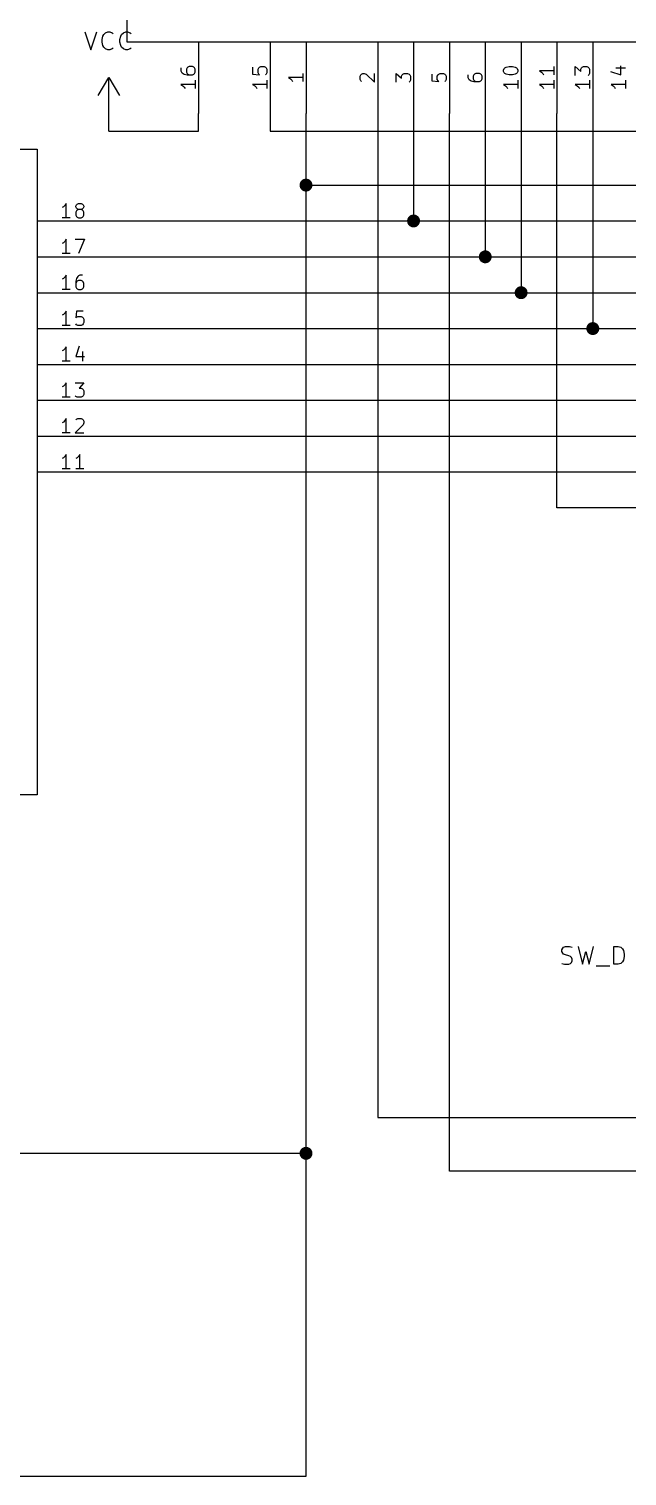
# Model space of a CAD drawing. Extents: x 0.4 to 16.1, y -11.3 to -0.4.
# Drawn here: x 6.227 to 7.896, y -7.05 to -3.014 of the extents above; entities that cross this region are included whole.
import ezdxf

# ---------------------------------------------------------------- set-up
doc = ezdxf.new("R2010")
doc.units = 0
doc.header["$MEASUREMENT"] = 0
for name, color, linetype in [('CYAN2', 4, 'CONTINUOUS'), ('GREEN3', 91, 'CONTINUOUS'), ('LYELLOW', 51, 'CONTINUOUS'), ('RED2', 1, 'CONTINUOUS'), ('RED3', 11, 'CONTINUOUS')]:
    doc.layers.add(name, color=color, linetype=linetype)

msp = doc.modelspace()

# ---------------------------------------------------------------- linework, layer by layer
at = {"layer": 'CYAN2', "linetype": 'CONTINUOUS'}
for p, q in [((6.3833, -3.0228), (6.4, -3.0728)), ((6.3833, -3.0228), (6.4, -3.0728)), ((6.4, -3.0728), (6.4167, -3.0228)), ((6.4, -3.0728), (6.4167, -3.0228)), ((6.4357, -3.0299), (6.4405, -3.0252)), ((6.4357, -3.0299), (6.4405, -3.0252)), ((6.4405, -3.0252), (6.4476, -3.0228)), ((6.4405, -3.0252), (6.4476, -3.0228)), ((6.4476, -3.0228), (6.4524, -3.0228)), ((6.4476, -3.0228), (6.4524, -3.0228)), ((6.4524, -3.0228), (6.4595, -3.0252)), ((6.4524, -3.0228), (6.4595, -3.0252)), ((6.4595, -3.0252), (6.4619, -3.0276)), ((6.4595, -3.0252), (6.4619, -3.0276)), ((6.4857, -3.0299), (6.4905, -3.0252)), ((6.4857, -3.0299), (6.4905, -3.0252)), ((6.4905, -3.0252), (6.4976, -3.0228)), ((6.4905, -3.0252), (6.4976, -3.0228)), ((6.4976, -3.0228), (6.5024, -3.0228)), ((6.4976, -3.0228), (6.5024, -3.0228)), ((6.5024, -3.0228), (6.5095, -3.0252)), ((6.5024, -3.0228), (6.5095, -3.0252)), ((6.5095, -3.0252), (6.5119, -3.0276)), ((6.5095, -3.0252), (6.5119, -3.0276)), ((6.431, -3.0442), (6.4333, -3.0347)), ((6.431, -3.0442), (6.4333, -3.0347)), ((6.431, -3.0514), (6.431, -3.0442)), ((6.431, -3.0514), (6.431, -3.0442)), ((6.4333, -3.0609), (6.431, -3.0514)), ((6.4333, -3.0609), (6.431, -3.0514)), ((6.4333, -3.0347), (6.4357, -3.0299)), ((6.4333, -3.0347), (6.4357, -3.0299)), ((6.4357, -3.0657), (6.4333, -3.0609)), ((6.4357, -3.0657), (6.4333, -3.0609)), ((6.4405, -3.0704), (6.4357, -3.0657)), ((6.4405, -3.0704), (6.4357, -3.0657)), ((6.481, -3.0442), (6.4833, -3.0347)), ((6.481, -3.0442), (6.4833, -3.0347)), ((6.481, -3.0514), (6.481, -3.0442)), ((6.481, -3.0514), (6.481, -3.0442)), ((6.4833, -3.0609), (6.481, -3.0514)), ((6.4833, -3.0609), (6.481, -3.0514)), ((6.4833, -3.0347), (6.4857, -3.0299)), ((6.4833, -3.0347), (6.4857, -3.0299)), ((6.4857, -3.0657), (6.4833, -3.0609)), ((6.4857, -3.0657), (6.4833, -3.0609)), ((6.4905, -3.0704), (6.4857, -3.0657)), ((6.4905, -3.0704), (6.4857, -3.0657)), ((6.4476, -3.0728), (6.4405, -3.0704)), ((6.4476, -3.0728), (6.4405, -3.0704)), ((6.4524, -3.0728), (6.4476, -3.0728)), ((6.4524, -3.0728), (6.4476, -3.0728)), ((6.4595, -3.0704), (6.4524, -3.0728)), ((6.4595, -3.0704), (6.4524, -3.0728)), ((6.4619, -3.068), (6.4595, -3.0704)), ((6.4619, -3.068), (6.4595, -3.0704)), ((6.4976, -3.0728), (6.4905, -3.0704)), ((6.4976, -3.0728), (6.4905, -3.0704)), ((6.5024, -3.0728), (6.4976, -3.0728)), ((6.5024, -3.0728), (6.4976, -3.0728)), ((6.5095, -3.0704), (6.5024, -3.0728)), ((6.5095, -3.0704), (6.5024, -3.0728)), ((6.5119, -3.068), (6.5095, -3.0704)), ((6.5119, -3.068), (6.5095, -3.0704)), ((7.7139, -5.5823), (7.7163, -5.5776)), ((7.7139, -5.5871), (7.7139, -5.5823)), ((7.7163, -5.5919), (7.7139, -5.5871)), ((7.7163, -5.5776), (7.7187, -5.5752)), ((7.7187, -5.5942), (7.7163, -5.5919)), ((7.7187, -5.5752), (7.7234, -5.5728)), ((7.7234, -5.5966), (7.7187, -5.5942)), ((7.7234, -5.5728), (7.7353, -5.5728)), ((7.7329, -5.599), (7.7234, -5.5966)), ((7.7377, -5.6014), (7.7329, -5.599)), ((7.7353, -5.5728), (7.7425, -5.5752)), ((7.7401, -5.6038), (7.7377, -5.6014)), ((7.7425, -5.6085), (7.7401, -5.6038)), ((7.7425, -5.6133), (7.7425, -5.6085)), ((7.7591, -5.5728), (7.771, -5.6228)), ((7.771, -5.6228), (7.7806, -5.5871)), ((7.7806, -5.5871), (7.7901, -5.6228)), ((7.7901, -5.6228), (7.802, -5.5728)), ((7.8591, -5.6228), (7.8591, -5.5728)), ((7.8591, -5.5728), (7.871, -5.5728)), ((7.871, -5.5728), (7.8782, -5.5752)), ((7.8782, -5.5752), (7.8829, -5.5799)), ((7.8829, -5.5799), (7.8853, -5.5847)), ((7.8853, -5.5847), (7.8877, -5.5942)), ((7.8877, -5.6014), (7.8853, -5.6109)), ((7.8877, -5.5942), (7.8877, -5.6014)), ((7.7139, -5.6204), (7.721, -5.6228)), ((7.721, -5.6228), (7.7329, -5.6228)), ((7.7329, -5.6228), (7.7377, -5.6204)), ((7.7377, -5.6204), (7.7401, -5.618)), ((7.7401, -5.618), (7.7425, -5.6133)), ((7.8091, -5.6276), (7.8472, -5.6276)), ((7.871, -5.6228), (7.8591, -5.6228)), ((7.8782, -5.6204), (7.871, -5.6228)), ((7.8829, -5.6157), (7.8782, -5.6204)), ((7.8853, -5.6109), (7.8829, -5.6157))]:
    msp.add_line(p, q, dxfattribs=at)
at = {"layer": 'GREEN3', "linetype": 'CONTINUOUS'}
for p, q in [((6.45, -3.3), (6.45, -3.25)), ((6.7, -3.3), (6.7, -3.25)), ((6.9, -3.25), (6.9, -3.3)), ((7, -3.45), (7, -3.25)), ((7.2, -3.25), (7.2, -6.05)), ((7.3, -3.25), (7.3, -3.55)), ((7.4, -6.2), (7.4, -3.25)), ((7.5, -3.25), (7.5, -3.65)), ((7.6, -3.25), (7.6, -3.75)), ((7.7, -4.35), (7.7, -3.25)), ((7.8, -3.25), (7.8, -3.85)), ((6.45, -3.3), (6.7, -3.3)), ((6.9, -3.3), (8.1, -3.3)), ((7, -6.15), (7, -3.45)), ((7, -3.45), (9.4, -3.45)), ((6.45, -3.55), (7.3, -3.55)), ((7.3, -3.55), (10.9, -3.55)), ((6.45, -3.65), (7.5, -3.65)), ((7.5, -3.65), (10.9, -3.65)), ((6.45, -3.75), (7.6, -3.75)), ((7.6, -3.75), (10.9, -3.75)), ((6.45, -3.85), (7.8, -3.85)), ((7.8, -3.85), (10.9, -3.85)), ((6.45, -3.95), (9.7, -3.95)), ((6.45, -4.05), (9.9, -4.05)), ((6.45, -4.15), (10, -4.15)), ((6.45, -4.25), (10.2, -4.25)), ((8.55, -4.35), (7.7, -4.35)), ((7.2, -6.05), (8.25, -6.05)), ((4.4, -6.15), (7, -6.15)), ((7, -7.05), (7, -6.15)), ((8.35, -6.2), (7.4, -6.2)), ((1.35, -7.05), (7, -7.05))]:
    msp.add_line(p, q, dxfattribs=at)
at = {"layer": 'GREEN3', "const_width": 0.018}
for points in [[(6.991, -3.45, 1), (7.009, -3.45, 1)], [(7.291, -3.55, 1), (7.309, -3.55, 1)], [(7.491, -3.65, 1), (7.509, -3.65, 1)], [(7.591, -3.75, 1), (7.609, -3.75, 1)], [(7.791, -3.85, 1), (7.809, -3.85, 1)], [(6.991, -6.15, 1), (7.009, -6.15, 1)]]:
    msp.add_lwpolyline(points, format="xyb", close=True, dxfattribs=at)
at = {"layer": 'LYELLOW', "linetype": 'CONTINUOUS'}
for p, q in [((6.5, -2.05), (6.5, -3.05)), ((6.5, -3.05), (8.3, -3.05)), ((5.25, -3.35), (6.25, -3.35)), ((6.25, -3.35), (6.25, -5.15)), ((6.25, -5.15), (5.25, -5.15))]:
    msp.add_line(p, q, dxfattribs=at)
at = {"layer": 'RED2', "linetype": 'CONTINUOUS'}
for p, q in [((6.5, -2.05), (6.5, -3.05)), ((6.5, -3.05), (8.3, -3.05)), ((6.7, -3.05), (6.7, -3.25)), ((6.7, -3.05), (6.7, -3.25)), ((6.9, -3.05), (6.9, -3.25)), ((6.9, -3.05), (6.9, -3.25)), ((7, -3.05), (7, -3.25)), ((7, -3.05), (7, -3.25)), ((7.2, -3.05), (7.2, -3.25)), ((7.2, -3.05), (7.2, -3.25)), ((7.3, -3.05), (7.3, -3.25)), ((7.3, -3.05), (7.3, -3.25)), ((7.4, -3.05), (7.4, -3.25)), ((7.4, -3.05), (7.4, -3.25)), ((7.5, -3.05), (7.5, -3.25)), ((7.5, -3.05), (7.5, -3.25)), ((7.6, -3.05), (7.6, -3.25)), ((7.6, -3.05), (7.6, -3.25)), ((7.7, -3.05), (7.7, -3.25)), ((7.7, -3.05), (7.7, -3.25)), ((7.8, -3.05), (7.8, -3.25)), ((7.8, -3.05), (7.8, -3.25)), ((6.42, -3.2), (6.45, -3.15)), ((6.45, -3.15), (6.48, -3.2)), ((6.45, -3.25), (6.45, -3.15)), ((5.25, -3.35), (6.25, -3.35)), ((6.25, -3.35), (6.25, -5.15)), ((6.25, -3.55), (6.45, -3.55)), ((6.25, -3.55), (6.45, -3.55)), ((6.25, -3.65), (6.45, -3.65)), ((6.25, -3.65), (6.45, -3.65)), ((6.25, -3.75), (6.45, -3.75)), ((6.25, -3.75), (6.45, -3.75)), ((6.25, -3.85), (6.45, -3.85)), ((6.25, -3.85), (6.45, -3.85)), ((6.25, -3.95), (6.45, -3.95)), ((6.25, -3.95), (6.45, -3.95)), ((6.25, -4.05), (6.45, -4.05)), ((6.25, -4.05), (6.45, -4.05)), ((6.25, -4.15), (6.45, -4.15)), ((6.25, -4.15), (6.45, -4.15)), ((6.25, -4.25), (6.45, -4.25)), ((6.25, -4.25), (6.45, -4.25)), ((6.25, -5.15), (5.25, -5.15))]:
    msp.add_line(p, q, dxfattribs=at)
at = {"layer": 'RED3', "linetype": 'CONTINUOUS'}
for p, q in [((6.6511, -3.1233), (6.6511, -3.1309)), ((6.6511, -3.1233), (6.6511, -3.1309)), ((6.6511, -3.1309), (6.653, -3.1348)), ((6.6511, -3.1309), (6.653, -3.1348)), ((6.653, -3.1348), (6.6549, -3.1367)), ((6.653, -3.1348), (6.6549, -3.1367)), ((6.6549, -3.1367), (6.6606, -3.1405)), ((6.6549, -3.1367), (6.6606, -3.1405)), ((6.6606, -3.1405), (6.6682, -3.1424)), ((6.6606, -3.1405), (6.6682, -3.1424)), ((6.6682, -3.1233), (6.6663, -3.1271)), ((6.6682, -3.1233), (6.6663, -3.1271)), ((6.6663, -3.1271), (6.6663, -3.1348)), ((6.6663, -3.1271), (6.6663, -3.1348)), ((6.6663, -3.1348), (6.6682, -3.1386)), ((6.6663, -3.1348), (6.6682, -3.1386)), ((6.6701, -3.1214), (6.6682, -3.1233)), ((6.6701, -3.1214), (6.6682, -3.1233)), ((6.6682, -3.1386), (6.6701, -3.1405)), ((6.6682, -3.1386), (6.6701, -3.1405)), ((6.6682, -3.1424), (6.6835, -3.1424)), ((6.6682, -3.1424), (6.6835, -3.1424)), ((6.674, -3.1195), (6.6701, -3.1214)), ((6.674, -3.1195), (6.6701, -3.1214)), ((6.6701, -3.1405), (6.674, -3.1424)), ((6.6701, -3.1405), (6.674, -3.1424)), ((6.6835, -3.1195), (6.674, -3.1195)), ((6.6835, -3.1195), (6.674, -3.1195)), ((6.6873, -3.1214), (6.6835, -3.1195)), ((6.6873, -3.1214), (6.6835, -3.1195)), ((6.6835, -3.1424), (6.6873, -3.1405)), ((6.6835, -3.1424), (6.6873, -3.1405)), ((6.6892, -3.1233), (6.6873, -3.1214)), ((6.6892, -3.1233), (6.6873, -3.1214)), ((6.6873, -3.1405), (6.6892, -3.1386)), ((6.6873, -3.1405), (6.6892, -3.1386)), ((6.6911, -3.1271), (6.6892, -3.1233)), ((6.6911, -3.1271), (6.6892, -3.1233)), ((6.6892, -3.1386), (6.6911, -3.1348)), ((6.6892, -3.1386), (6.6911, -3.1348)), ((6.6911, -3.1348), (6.6911, -3.1271)), ((6.6911, -3.1348), (6.6911, -3.1271)), ((6.8511, -3.1214), (6.8511, -3.1405)), ((6.8511, -3.1214), (6.8511, -3.1405)), ((6.8511, -3.1405), (6.8701, -3.1424)), ((6.8511, -3.1405), (6.8701, -3.1424)), ((6.8663, -3.1271), (6.8682, -3.1233)), ((6.8663, -3.1271), (6.8682, -3.1233)), ((6.8663, -3.1367), (6.8663, -3.1271)), ((6.8663, -3.1367), (6.8663, -3.1271)), ((6.8682, -3.1405), (6.8663, -3.1367)), ((6.8682, -3.1405), (6.8663, -3.1367)), ((6.8682, -3.1233), (6.8701, -3.1214)), ((6.8682, -3.1233), (6.8701, -3.1214)), ((6.8701, -3.1424), (6.8682, -3.1405)), ((6.8701, -3.1424), (6.8682, -3.1405)), ((6.8701, -3.1214), (6.874, -3.1195)), ((6.8701, -3.1214), (6.874, -3.1195)), ((6.874, -3.1195), (6.8835, -3.1195)), ((6.874, -3.1195), (6.8835, -3.1195)), ((6.8835, -3.1195), (6.8873, -3.1214)), ((6.8835, -3.1195), (6.8873, -3.1214)), ((6.8873, -3.1214), (6.8892, -3.1233)), ((6.8873, -3.1214), (6.8892, -3.1233)), ((6.8892, -3.1405), (6.8873, -3.1424)), ((6.8892, -3.1405), (6.8873, -3.1424)), ((6.8892, -3.1233), (6.8911, -3.1271)), ((6.8892, -3.1233), (6.8911, -3.1271)), ((6.8911, -3.1367), (6.8892, -3.1405)), ((6.8911, -3.1367), (6.8892, -3.1405)), ((6.8911, -3.1271), (6.8911, -3.1367)), ((6.8911, -3.1271), (6.8911, -3.1367)), ((6.9911, -3.1386), (6.9911, -3.1614)), ((6.9911, -3.1386), (6.9911, -3.1614)), ((7.1511, -3.1462), (7.153, -3.1424)), ((7.1511, -3.1462), (7.153, -3.1424)), ((7.1511, -3.1557), (7.1511, -3.1462)), ((7.1511, -3.1557), (7.1511, -3.1462)), ((7.153, -3.1424), (7.1549, -3.1405)), ((7.153, -3.1424), (7.1549, -3.1405)), ((7.1549, -3.1405), (7.1587, -3.1386)), ((7.1549, -3.1405), (7.1587, -3.1386)), ((7.1587, -3.1386), (7.1625, -3.1386)), ((7.1587, -3.1386), (7.1625, -3.1386)), ((7.1625, -3.1386), (7.1682, -3.1405)), ((7.1625, -3.1386), (7.1682, -3.1405)), ((7.1682, -3.1405), (7.1911, -3.1633)), ((7.1682, -3.1405), (7.1911, -3.1633)), ((7.1911, -3.1633), (7.1911, -3.1386)), ((7.1911, -3.1633), (7.1911, -3.1386)), ((7.2511, -3.1633), (7.2511, -3.1386)), ((7.2511, -3.1386), (7.2663, -3.1519)), ((7.2511, -3.1633), (7.2511, -3.1386)), ((7.2511, -3.1386), (7.2663, -3.1519)), ((7.2663, -3.1462), (7.2682, -3.1424)), ((7.2663, -3.1462), (7.2682, -3.1424)), ((7.2663, -3.1519), (7.2663, -3.1462)), ((7.2663, -3.1519), (7.2663, -3.1462)), ((7.2682, -3.1424), (7.2701, -3.1405)), ((7.2682, -3.1424), (7.2701, -3.1405)), ((7.2701, -3.1405), (7.274, -3.1386)), ((7.2701, -3.1405), (7.274, -3.1386)), ((7.274, -3.1386), (7.2835, -3.1386)), ((7.274, -3.1386), (7.2835, -3.1386)), ((7.2835, -3.1386), (7.2873, -3.1405)), ((7.2835, -3.1386), (7.2873, -3.1405)), ((7.2873, -3.1405), (7.2892, -3.1424)), ((7.2873, -3.1405), (7.2892, -3.1424)), ((7.2892, -3.1424), (7.2911, -3.1462)), ((7.2892, -3.1424), (7.2911, -3.1462)), ((7.2911, -3.1462), (7.2911, -3.1576)), ((7.2911, -3.1462), (7.2911, -3.1576)), ((7.3511, -3.1405), (7.3511, -3.1595)), ((7.3511, -3.1405), (7.3511, -3.1595)), ((7.3663, -3.1462), (7.3682, -3.1424)), ((7.3663, -3.1462), (7.3682, -3.1424)), ((7.3663, -3.1557), (7.3663, -3.1462)), ((7.3663, -3.1557), (7.3663, -3.1462)), ((7.3682, -3.1424), (7.3701, -3.1405)), ((7.3682, -3.1424), (7.3701, -3.1405)), ((7.3701, -3.1405), (7.374, -3.1386)), ((7.3701, -3.1405), (7.374, -3.1386)), ((7.374, -3.1386), (7.3835, -3.1386)), ((7.374, -3.1386), (7.3835, -3.1386)), ((7.3835, -3.1386), (7.3873, -3.1405)), ((7.3835, -3.1386), (7.3873, -3.1405)), ((7.3873, -3.1405), (7.3892, -3.1424)), ((7.3873, -3.1405), (7.3892, -3.1424)), ((7.3892, -3.1424), (7.3911, -3.1462)), ((7.3892, -3.1424), (7.3911, -3.1462)), ((7.3911, -3.1462), (7.3911, -3.1557)), ((7.3911, -3.1462), (7.3911, -3.1557)), ((7.4511, -3.1424), (7.4511, -3.15)), ((7.4511, -3.1424), (7.4511, -3.15)), ((7.4682, -3.1424), (7.4663, -3.1462)), ((7.4682, -3.1424), (7.4663, -3.1462)), ((7.4663, -3.1462), (7.4663, -3.1538)), ((7.4663, -3.1462), (7.4663, -3.1538)), ((7.4701, -3.1405), (7.4682, -3.1424)), ((7.4701, -3.1405), (7.4682, -3.1424)), ((7.474, -3.1386), (7.4701, -3.1405)), ((7.474, -3.1386), (7.4701, -3.1405)), ((7.4835, -3.1386), (7.474, -3.1386)), ((7.4835, -3.1386), (7.474, -3.1386)), ((7.4873, -3.1405), (7.4835, -3.1386)), ((7.4873, -3.1405), (7.4835, -3.1386)), ((7.4892, -3.1424), (7.4873, -3.1405)), ((7.4892, -3.1424), (7.4873, -3.1405)), ((7.4911, -3.1462), (7.4892, -3.1424)), ((7.4911, -3.1462), (7.4892, -3.1424)), ((7.4911, -3.1538), (7.4911, -3.1462)), ((7.4911, -3.1538), (7.4911, -3.1462)), ((7.5511, -3.129), (7.553, -3.1252)), ((7.5511, -3.129), (7.553, -3.1252)), ((7.5511, -3.1329), (7.5511, -3.129)), ((7.5511, -3.1329), (7.5511, -3.129)), ((7.553, -3.1367), (7.5511, -3.1329)), ((7.553, -3.1367), (7.5511, -3.1329)), ((7.553, -3.1252), (7.5549, -3.1233)), ((7.553, -3.1252), (7.5549, -3.1233)), ((7.5549, -3.1386), (7.553, -3.1367)), ((7.5549, -3.1386), (7.553, -3.1367)), ((7.5549, -3.1233), (7.5587, -3.1214)), ((7.5549, -3.1233), (7.5587, -3.1214)), ((7.5587, -3.1405), (7.5549, -3.1386)), ((7.5587, -3.1405), (7.5549, -3.1386)), ((7.5587, -3.1214), (7.5663, -3.1195)), ((7.5587, -3.1214), (7.5663, -3.1195)), ((7.5663, -3.1424), (7.5587, -3.1405)), ((7.5663, -3.1424), (7.5587, -3.1405)), ((7.5663, -3.1195), (7.5759, -3.1195)), ((7.5663, -3.1195), (7.5759, -3.1195)), ((7.5759, -3.1424), (7.5663, -3.1424)), ((7.5759, -3.1424), (7.5663, -3.1424)), ((7.5759, -3.1195), (7.5835, -3.1214)), ((7.5759, -3.1195), (7.5835, -3.1214)), ((7.5835, -3.1405), (7.5759, -3.1424)), ((7.5835, -3.1405), (7.5759, -3.1424)), ((7.5835, -3.1214), (7.5873, -3.1233)), ((7.5835, -3.1214), (7.5873, -3.1233)), ((7.5873, -3.1386), (7.5835, -3.1405)), ((7.5873, -3.1386), (7.5835, -3.1405)), ((7.5873, -3.1233), (7.5892, -3.1252)), ((7.5873, -3.1233), (7.5892, -3.1252)), ((7.5892, -3.1367), (7.5873, -3.1386)), ((7.5892, -3.1367), (7.5873, -3.1386)), ((7.5892, -3.1252), (7.5911, -3.129)), ((7.5892, -3.1252), (7.5911, -3.129)), ((7.5911, -3.1329), (7.5892, -3.1367)), ((7.5911, -3.1329), (7.5892, -3.1367)), ((7.5911, -3.129), (7.5911, -3.1329)), ((7.5911, -3.129), (7.5911, -3.1329)), ((7.6911, -3.1309), (7.6511, -3.1309)), ((7.6511, -3.1309), (7.6568, -3.1348)), ((7.6911, -3.1309), (7.6511, -3.1309)), ((7.6511, -3.1309), (7.6568, -3.1348)), ((7.6568, -3.1348), (7.6606, -3.1386)), ((7.6568, -3.1348), (7.6606, -3.1386)), ((7.6606, -3.1386), (7.6625, -3.1424)), ((7.6606, -3.1386), (7.6625, -3.1424)), ((7.6911, -3.1195), (7.6911, -3.1424)), ((7.6911, -3.1195), (7.6911, -3.1424)), ((7.7511, -3.1443), (7.7511, -3.1195)), ((7.7511, -3.1195), (7.7663, -3.1329)), ((7.7511, -3.1443), (7.7511, -3.1195)), ((7.7511, -3.1195), (7.7663, -3.1329)), ((7.7663, -3.1271), (7.7682, -3.1233)), ((7.7663, -3.1271), (7.7682, -3.1233)), ((7.7663, -3.1329), (7.7663, -3.1271)), ((7.7663, -3.1329), (7.7663, -3.1271)), ((7.7682, -3.1233), (7.7701, -3.1214)), ((7.7682, -3.1233), (7.7701, -3.1214)), ((7.7701, -3.1214), (7.774, -3.1195)), ((7.7701, -3.1214), (7.774, -3.1195)), ((7.774, -3.1195), (7.7835, -3.1195)), ((7.774, -3.1195), (7.7835, -3.1195)), ((7.7835, -3.1195), (7.7873, -3.1214)), ((7.7835, -3.1195), (7.7873, -3.1214)), ((7.7873, -3.1214), (7.7892, -3.1233)), ((7.7873, -3.1214), (7.7892, -3.1233)), ((7.7892, -3.1424), (7.7873, -3.1443)), ((7.7892, -3.1424), (7.7873, -3.1443)), ((7.7892, -3.1233), (7.7911, -3.1271)), ((7.7892, -3.1233), (7.7911, -3.1271)), ((7.7911, -3.1386), (7.7892, -3.1424)), ((7.7911, -3.1386), (7.7892, -3.1424)), ((7.7911, -3.1271), (7.7911, -3.1386)), ((7.7911, -3.1271), (7.7911, -3.1386)), ((7.8492, -3.1329), (7.8778, -3.1424)), ((7.8492, -3.1329), (7.8778, -3.1424)), ((7.8644, -3.1233), (7.8911, -3.1233)), ((7.8644, -3.1233), (7.8911, -3.1233)), ((7.8778, -3.1424), (7.8778, -3.1176)), ((7.8778, -3.1424), (7.8778, -3.1176)), ((6.6911, -3.169), (6.6511, -3.169)), ((6.6511, -3.169), (6.6568, -3.1729)), ((6.6911, -3.169), (6.6511, -3.169)), ((6.6511, -3.169), (6.6568, -3.1729)), ((6.6568, -3.1729), (6.6606, -3.1767)), ((6.6568, -3.1729), (6.6606, -3.1767)), ((6.6606, -3.1767), (6.6625, -3.1805)), ((6.6606, -3.1767), (6.6625, -3.1805)), ((6.6911, -3.1576), (6.6911, -3.1805)), ((6.6911, -3.1576), (6.6911, -3.1805)), ((6.8911, -3.169), (6.8511, -3.169)), ((6.8511, -3.169), (6.8568, -3.1729)), ((6.8911, -3.169), (6.8511, -3.169)), ((6.8511, -3.169), (6.8568, -3.1729)), ((6.8568, -3.1729), (6.8606, -3.1767)), ((6.8568, -3.1729), (6.8606, -3.1767)), ((6.8606, -3.1767), (6.8625, -3.1805)), ((6.8606, -3.1767), (6.8625, -3.1805)), ((6.8911, -3.1576), (6.8911, -3.1805)), ((6.8911, -3.1576), (6.8911, -3.1805)), ((6.9911, -3.15), (6.9511, -3.15)), ((6.9511, -3.15), (6.9568, -3.1538)), ((6.9911, -3.15), (6.9511, -3.15)), ((6.9511, -3.15), (6.9568, -3.1538)), ((6.9568, -3.1538), (6.9606, -3.1576)), ((6.9568, -3.1538), (6.9606, -3.1576)), ((6.9606, -3.1576), (6.9625, -3.1614)), ((6.9606, -3.1576), (6.9625, -3.1614)), ((7.153, -3.1595), (7.1511, -3.1557)), ((7.153, -3.1595), (7.1511, -3.1557)), ((7.1549, -3.1614), (7.153, -3.1595)), ((7.1549, -3.1614), (7.153, -3.1595)), ((7.2892, -3.1614), (7.2873, -3.1633)), ((7.2892, -3.1614), (7.2873, -3.1633)), ((7.2911, -3.1576), (7.2892, -3.1614)), ((7.2911, -3.1576), (7.2892, -3.1614)), ((7.3511, -3.1595), (7.3701, -3.1614)), ((7.3511, -3.1595), (7.3701, -3.1614)), ((7.3682, -3.1595), (7.3663, -3.1557)), ((7.3682, -3.1595), (7.3663, -3.1557)), ((7.3701, -3.1614), (7.3682, -3.1595)), ((7.3701, -3.1614), (7.3682, -3.1595)), ((7.3892, -3.1595), (7.3873, -3.1614)), ((7.3892, -3.1595), (7.3873, -3.1614)), ((7.3911, -3.1557), (7.3892, -3.1595)), ((7.3911, -3.1557), (7.3892, -3.1595)), ((7.4511, -3.15), (7.453, -3.1538)), ((7.4511, -3.15), (7.453, -3.1538)), ((7.453, -3.1538), (7.4549, -3.1557)), ((7.453, -3.1538), (7.4549, -3.1557)), ((7.4549, -3.1557), (7.4606, -3.1595)), ((7.4549, -3.1557), (7.4606, -3.1595)), ((7.4606, -3.1595), (7.4682, -3.1614)), ((7.4606, -3.1595), (7.4682, -3.1614)), ((7.4663, -3.1538), (7.4682, -3.1576)), ((7.4663, -3.1538), (7.4682, -3.1576)), ((7.4682, -3.1576), (7.4701, -3.1595)), ((7.4682, -3.1576), (7.4701, -3.1595)), ((7.4682, -3.1614), (7.4835, -3.1614)), ((7.4682, -3.1614), (7.4835, -3.1614)), ((7.4701, -3.1595), (7.474, -3.1614)), ((7.4701, -3.1595), (7.474, -3.1614)), ((7.4835, -3.1614), (7.4873, -3.1595)), ((7.4835, -3.1614), (7.4873, -3.1595)), ((7.4873, -3.1595), (7.4892, -3.1576)), ((7.4873, -3.1595), (7.4892, -3.1576)), ((7.4892, -3.1576), (7.4911, -3.1538)), ((7.4892, -3.1576), (7.4911, -3.1538)), ((7.5911, -3.169), (7.5511, -3.169)), ((7.5511, -3.169), (7.5568, -3.1729)), ((7.5911, -3.169), (7.5511, -3.169)), ((7.5511, -3.169), (7.5568, -3.1729)), ((7.5568, -3.1729), (7.5606, -3.1767)), ((7.5568, -3.1729), (7.5606, -3.1767)), ((7.5606, -3.1767), (7.5625, -3.1805)), ((7.5606, -3.1767), (7.5625, -3.1805)), ((7.5911, -3.1576), (7.5911, -3.1805)), ((7.5911, -3.1576), (7.5911, -3.1805)), ((7.6911, -3.169), (7.6511, -3.169)), ((7.6511, -3.169), (7.6568, -3.1729)), ((7.6911, -3.169), (7.6511, -3.169)), ((7.6511, -3.169), (7.6568, -3.1729)), ((7.6568, -3.1729), (7.6606, -3.1767)), ((7.6568, -3.1729), (7.6606, -3.1767)), ((7.6606, -3.1767), (7.6625, -3.1805)), ((7.6606, -3.1767), (7.6625, -3.1805)), ((7.6911, -3.1576), (7.6911, -3.1805)), ((7.6911, -3.1576), (7.6911, -3.1805)), ((7.7911, -3.169), (7.7511, -3.169)), ((7.7511, -3.169), (7.7568, -3.1729)), ((7.7911, -3.169), (7.7511, -3.169)), ((7.7511, -3.169), (7.7568, -3.1729)), ((7.7568, -3.1729), (7.7606, -3.1767)), ((7.7568, -3.1729), (7.7606, -3.1767)), ((7.7606, -3.1767), (7.7625, -3.1805)), ((7.7606, -3.1767), (7.7625, -3.1805)), ((7.7911, -3.1576), (7.7911, -3.1805)), ((7.7911, -3.1576), (7.7911, -3.1805)), ((7.8911, -3.169), (7.8511, -3.169)), ((7.8511, -3.169), (7.8568, -3.1729)), ((7.8911, -3.169), (7.8511, -3.169)), ((7.8511, -3.169), (7.8568, -3.1729)), ((7.8568, -3.1729), (7.8606, -3.1767)), ((7.8568, -3.1729), (7.8606, -3.1767)), ((7.8606, -3.1767), (7.8625, -3.1805)), ((7.8606, -3.1767), (7.8625, -3.1805)), ((7.8911, -3.1576), (7.8911, -3.1805)), ((7.8911, -3.1576), (7.8911, -3.1805)), ((6.3233, -3.5106), (6.3195, -3.5125)), ((6.3233, -3.5106), (6.3195, -3.5125)), ((6.3271, -3.5068), (6.3233, -3.5106)), ((6.3271, -3.5068), (6.3233, -3.5106)), ((6.331, -3.5011), (6.3271, -3.5068)), ((6.331, -3.5011), (6.3271, -3.5068)), ((6.331, -3.5411), (6.331, -3.5011)), ((6.331, -3.5411), (6.331, -3.5011)), ((6.3576, -3.5087), (6.3595, -3.5049)), ((6.3576, -3.5087), (6.3595, -3.5049)), ((6.3576, -3.5106), (6.3576, -3.5087)), ((6.3576, -3.5106), (6.3576, -3.5087)), ((6.3595, -3.5144), (6.3576, -3.5106)), ((6.3595, -3.5144), (6.3576, -3.5106)), ((6.3595, -3.5049), (6.3614, -3.503)), ((6.3595, -3.5049), (6.3614, -3.503)), ((6.3614, -3.503), (6.3652, -3.5011)), ((6.3614, -3.503), (6.3652, -3.5011)), ((6.3652, -3.5011), (6.3729, -3.5011)), ((6.3652, -3.5011), (6.3729, -3.5011)), ((6.3729, -3.5011), (6.3767, -3.503)), ((6.3729, -3.5011), (6.3767, -3.503)), ((6.3767, -3.503), (6.3786, -3.5049)), ((6.3767, -3.503), (6.3786, -3.5049)), ((6.3786, -3.5049), (6.3805, -3.5087)), ((6.3786, -3.5049), (6.3805, -3.5087)), ((6.3805, -3.5106), (6.3786, -3.5144)), ((6.3805, -3.5106), (6.3786, -3.5144)), ((6.3805, -3.5087), (6.3805, -3.5106)), ((6.3805, -3.5087), (6.3805, -3.5106)), ((6.3424, -3.5411), (6.3195, -3.5411)), ((6.3424, -3.5411), (6.3195, -3.5411)), ((6.3595, -3.5221), (6.3576, -3.5259)), ((6.3595, -3.5221), (6.3576, -3.5259)), ((6.3576, -3.5259), (6.3576, -3.5335)), ((6.3576, -3.5259), (6.3576, -3.5335)), ((6.3576, -3.5335), (6.3595, -3.5373)), ((6.3576, -3.5335), (6.3595, -3.5373)), ((6.3614, -3.5163), (6.3595, -3.5144)), ((6.3614, -3.5163), (6.3595, -3.5144)), ((6.3614, -3.5201), (6.3595, -3.5221)), ((6.3614, -3.5201), (6.3595, -3.5221)), ((6.3595, -3.5373), (6.3614, -3.5392)), ((6.3595, -3.5373), (6.3614, -3.5392)), ((6.3652, -3.5182), (6.3614, -3.5163)), ((6.3652, -3.5182), (6.3614, -3.5163)), ((6.3652, -3.5182), (6.3614, -3.5201)), ((6.3652, -3.5182), (6.3614, -3.5201)), ((6.3614, -3.5392), (6.3652, -3.5411)), ((6.3614, -3.5392), (6.3652, -3.5411)), ((6.3729, -3.5182), (6.3652, -3.5182)), ((6.3729, -3.5182), (6.3652, -3.5182)), ((6.3652, -3.5411), (6.3729, -3.5411)), ((6.3652, -3.5411), (6.3729, -3.5411)), ((6.3767, -3.5163), (6.3729, -3.5182)), ((6.3767, -3.5163), (6.3729, -3.5182)), ((6.3767, -3.5201), (6.3729, -3.5182)), ((6.3767, -3.5201), (6.3729, -3.5182)), ((6.3729, -3.5411), (6.3767, -3.5392)), ((6.3729, -3.5411), (6.3767, -3.5392)), ((6.3786, -3.5144), (6.3767, -3.5163)), ((6.3786, -3.5144), (6.3767, -3.5163)), ((6.3786, -3.5221), (6.3767, -3.5201)), ((6.3786, -3.5221), (6.3767, -3.5201)), ((6.3767, -3.5392), (6.3786, -3.5373)), ((6.3767, -3.5392), (6.3786, -3.5373)), ((6.3805, -3.5259), (6.3786, -3.5221)), ((6.3805, -3.5259), (6.3786, -3.5221)), ((6.3786, -3.5373), (6.3805, -3.5335)), ((6.3786, -3.5373), (6.3805, -3.5335)), ((6.3805, -3.5335), (6.3805, -3.5259)), ((6.3805, -3.5335), (6.3805, -3.5259)), ((6.3233, -3.6106), (6.3195, -3.6125)), ((6.3233, -3.6106), (6.3195, -3.6125)), ((6.3271, -3.6068), (6.3233, -3.6106)), ((6.3271, -3.6068), (6.3233, -3.6106)), ((6.331, -3.6011), (6.3271, -3.6068)), ((6.331, -3.6011), (6.3271, -3.6068)), ((6.331, -3.6411), (6.331, -3.6011)), ((6.331, -3.6411), (6.331, -3.6011)), ((6.3557, -3.6011), (6.3824, -3.6011)), ((6.3557, -3.6011), (6.3824, -3.6011)), ((6.3824, -3.6011), (6.3652, -3.6411)), ((6.3824, -3.6011), (6.3652, -3.6411)), ((6.3424, -3.6411), (6.3195, -3.6411)), ((6.3424, -3.6411), (6.3195, -3.6411)), ((6.3233, -3.7106), (6.3195, -3.7125)), ((6.3233, -3.7106), (6.3195, -3.7125)), ((6.3271, -3.7068), (6.3233, -3.7106)), ((6.3271, -3.7068), (6.3233, -3.7106)), ((6.331, -3.7011), (6.3271, -3.7068)), ((6.331, -3.7011), (6.3271, -3.7068)), ((6.331, -3.7411), (6.331, -3.7011)), ((6.331, -3.7411), (6.331, -3.7011)), ((6.3595, -3.7106), (6.3576, -3.7182)), ((6.3595, -3.7106), (6.3576, -3.7182)), ((6.3633, -3.7049), (6.3595, -3.7106)), ((6.3633, -3.7049), (6.3595, -3.7106)), ((6.3652, -3.703), (6.3633, -3.7049)), ((6.3652, -3.703), (6.3633, -3.7049)), ((6.369, -3.7011), (6.3652, -3.703)), ((6.369, -3.7011), (6.3652, -3.703)), ((6.3767, -3.7011), (6.369, -3.7011)), ((6.3767, -3.7011), (6.369, -3.7011)), ((6.3424, -3.7411), (6.3195, -3.7411)), ((6.3424, -3.7411), (6.3195, -3.7411)), ((6.3576, -3.7182), (6.3576, -3.7335)), ((6.3576, -3.7182), (6.3576, -3.7335)), ((6.3595, -3.7201), (6.3576, -3.724)), ((6.3595, -3.7201), (6.3576, -3.724)), ((6.3576, -3.7335), (6.3595, -3.7373)), ((6.3576, -3.7335), (6.3595, -3.7373)), ((6.3614, -3.7182), (6.3595, -3.7201)), ((6.3614, -3.7182), (6.3595, -3.7201)), ((6.3595, -3.7373), (6.3614, -3.7392)), ((6.3595, -3.7373), (6.3614, -3.7392)), ((6.3652, -3.7163), (6.3614, -3.7182)), ((6.3652, -3.7163), (6.3614, -3.7182)), ((6.3614, -3.7392), (6.3652, -3.7411)), ((6.3614, -3.7392), (6.3652, -3.7411)), ((6.3729, -3.7163), (6.3652, -3.7163)), ((6.3729, -3.7163), (6.3652, -3.7163)), ((6.3652, -3.7411), (6.3729, -3.7411)), ((6.3652, -3.7411), (6.3729, -3.7411)), ((6.3767, -3.7182), (6.3729, -3.7163)), ((6.3767, -3.7182), (6.3729, -3.7163)), ((6.3729, -3.7411), (6.3767, -3.7392)), ((6.3729, -3.7411), (6.3767, -3.7392)), ((6.3786, -3.7201), (6.3767, -3.7182)), ((6.3786, -3.7201), (6.3767, -3.7182)), ((6.3767, -3.7392), (6.3786, -3.7373)), ((6.3767, -3.7392), (6.3786, -3.7373)), ((6.3805, -3.724), (6.3786, -3.7201)), ((6.3805, -3.724), (6.3786, -3.7201)), ((6.3786, -3.7373), (6.3805, -3.7335)), ((6.3786, -3.7373), (6.3805, -3.7335)), ((6.3805, -3.7335), (6.3805, -3.724)), ((6.3805, -3.7335), (6.3805, -3.724)), ((6.3233, -3.8106), (6.3195, -3.8125)), ((6.3233, -3.8106), (6.3195, -3.8125)), ((6.3271, -3.8068), (6.3233, -3.8106)), ((6.3271, -3.8068), (6.3233, -3.8106)), ((6.331, -3.8011), (6.3271, -3.8068)), ((6.331, -3.8011), (6.3271, -3.8068)), ((6.331, -3.8411), (6.331, -3.8011)), ((6.331, -3.8411), (6.331, -3.8011)), ((6.3595, -3.8011), (6.3576, -3.8201)), ((6.3595, -3.8011), (6.3576, -3.8201)), ((6.3576, -3.8201), (6.3595, -3.8182)), ((6.3576, -3.8201), (6.3595, -3.8182)), ((6.3786, -3.8011), (6.3595, -3.8011)), ((6.3786, -3.8011), (6.3595, -3.8011)), ((6.3595, -3.8182), (6.3633, -3.8163)), ((6.3595, -3.8182), (6.3633, -3.8163)), ((6.3633, -3.8163), (6.3729, -3.8163)), ((6.3633, -3.8163), (6.3729, -3.8163)), ((6.3729, -3.8163), (6.3767, -3.8182)), ((6.3729, -3.8163), (6.3767, -3.8182)), ((6.3767, -3.8182), (6.3786, -3.8201)), ((6.3767, -3.8182), (6.3786, -3.8201)), ((6.3786, -3.8201), (6.3805, -3.824)), ((6.3786, -3.8201), (6.3805, -3.824)), ((6.3805, -3.8335), (6.3786, -3.8373)), ((6.3805, -3.8335), (6.3786, -3.8373)), ((6.3805, -3.824), (6.3805, -3.8335)), ((6.3805, -3.824), (6.3805, -3.8335)), ((6.3424, -3.8411), (6.3195, -3.8411)), ((6.3424, -3.8411), (6.3195, -3.8411)), ((6.3595, -3.8392), (6.3576, -3.8373)), ((6.3595, -3.8392), (6.3576, -3.8373)), ((6.3633, -3.8411), (6.3595, -3.8392)), ((6.3633, -3.8411), (6.3595, -3.8392)), ((6.3729, -3.8411), (6.3633, -3.8411)), ((6.3729, -3.8411), (6.3633, -3.8411)), ((6.3767, -3.8392), (6.3729, -3.8411)), ((6.3767, -3.8392), (6.3729, -3.8411)), ((6.3786, -3.8373), (6.3767, -3.8392)), ((6.3786, -3.8373), (6.3767, -3.8392)), ((6.3233, -3.9106), (6.3195, -3.9125)), ((6.3233, -3.9106), (6.3195, -3.9125)), ((6.3271, -3.9068), (6.3233, -3.9106)), ((6.3271, -3.9068), (6.3233, -3.9106)), ((6.331, -3.9011), (6.3271, -3.9068)), ((6.331, -3.9011), (6.3271, -3.9068)), ((6.331, -3.9411), (6.331, -3.9011)), ((6.331, -3.9411), (6.331, -3.9011)), ((6.3671, -3.8992), (6.3576, -3.9278)), ((6.3671, -3.8992), (6.3576, -3.9278)), ((6.3767, -3.9144), (6.3767, -3.9411)), ((6.3767, -3.9144), (6.3767, -3.9411)), ((6.3424, -3.9411), (6.3195, -3.9411)), ((6.3424, -3.9411), (6.3195, -3.9411)), ((6.3576, -3.9278), (6.3824, -3.9278)), ((6.3576, -3.9278), (6.3824, -3.9278)), ((6.3233, -4.0106), (6.3195, -4.0125)), ((6.3233, -4.0106), (6.3195, -4.0125)), ((6.3271, -4.0068), (6.3233, -4.0106)), ((6.3271, -4.0068), (6.3233, -4.0106)), ((6.331, -4.0011), (6.3271, -4.0068)), ((6.331, -4.0011), (6.3271, -4.0068)), ((6.331, -4.0411), (6.331, -4.0011)), ((6.331, -4.0411), (6.331, -4.0011)), ((6.3557, -4.0011), (6.3805, -4.0011)), ((6.3557, -4.0011), (6.3805, -4.0011)), ((6.3805, -4.0011), (6.3671, -4.0163)), ((6.3805, -4.0011), (6.3671, -4.0163)), ((6.3671, -4.0163), (6.3729, -4.0163)), ((6.3671, -4.0163), (6.3729, -4.0163)), ((6.3729, -4.0163), (6.3767, -4.0182)), ((6.3729, -4.0163), (6.3767, -4.0182)), ((6.3767, -4.0182), (6.3786, -4.0201)), ((6.3767, -4.0182), (6.3786, -4.0201)), ((6.3786, -4.0201), (6.3805, -4.024)), ((6.3786, -4.0201), (6.3805, -4.024)), ((6.3805, -4.0335), (6.3786, -4.0373)), ((6.3805, -4.0335), (6.3786, -4.0373)), ((6.3805, -4.024), (6.3805, -4.0335)), ((6.3805, -4.024), (6.3805, -4.0335)), ((6.3424, -4.0411), (6.3195, -4.0411)), ((6.3424, -4.0411), (6.3195, -4.0411)), ((6.3576, -4.0392), (6.3557, -4.0373)), ((6.3576, -4.0392), (6.3557, -4.0373)), ((6.3614, -4.0411), (6.3576, -4.0392)), ((6.3614, -4.0411), (6.3576, -4.0392)), ((6.3729, -4.0411), (6.3614, -4.0411)), ((6.3729, -4.0411), (6.3614, -4.0411)), ((6.3767, -4.0392), (6.3729, -4.0411)), ((6.3767, -4.0392), (6.3729, -4.0411)), ((6.3786, -4.0373), (6.3767, -4.0392)), ((6.3786, -4.0373), (6.3767, -4.0392)), ((6.3233, -4.1106), (6.3195, -4.1125)), ((6.3233, -4.1106), (6.3195, -4.1125)), ((6.3271, -4.1068), (6.3233, -4.1106)), ((6.3271, -4.1068), (6.3233, -4.1106)), ((6.331, -4.1011), (6.3271, -4.1068)), ((6.331, -4.1011), (6.3271, -4.1068)), ((6.331, -4.1411), (6.331, -4.1011)), ((6.331, -4.1411), (6.331, -4.1011)), ((6.3576, -4.1049), (6.3595, -4.103)), ((6.3576, -4.1049), (6.3595, -4.103)), ((6.3595, -4.103), (6.3633, -4.1011)), ((6.3595, -4.103), (6.3633, -4.1011)), ((6.3633, -4.1011), (6.3729, -4.1011)), ((6.3633, -4.1011), (6.3729, -4.1011)), ((6.3729, -4.1011), (6.3767, -4.103)), ((6.3729, -4.1011), (6.3767, -4.103)), ((6.3767, -4.103), (6.3786, -4.1049)), ((6.3767, -4.103), (6.3786, -4.1049)), ((6.3786, -4.1049), (6.3805, -4.1087)), ((6.3786, -4.1049), (6.3805, -4.1087)), ((6.3805, -4.1125), (6.3786, -4.1182)), ((6.3805, -4.1125), (6.3786, -4.1182)), ((6.3805, -4.1087), (6.3805, -4.1125)), ((6.3805, -4.1087), (6.3805, -4.1125)), ((6.3424, -4.1411), (6.3195, -4.1411)), ((6.3424, -4.1411), (6.3195, -4.1411)), ((6.3786, -4.1182), (6.3557, -4.1411)), ((6.3786, -4.1182), (6.3557, -4.1411)), ((6.3557, -4.1411), (6.3805, -4.1411)), ((6.3557, -4.1411), (6.3805, -4.1411)), ((6.3233, -4.2106), (6.3195, -4.2125)), ((6.3233, -4.2106), (6.3195, -4.2125)), ((6.3271, -4.2068), (6.3233, -4.2106)), ((6.3271, -4.2068), (6.3233, -4.2106)), ((6.331, -4.2011), (6.3271, -4.2068)), ((6.331, -4.2011), (6.3271, -4.2068)), ((6.331, -4.2411), (6.331, -4.2011)), ((6.331, -4.2411), (6.331, -4.2011)), ((6.3614, -4.2106), (6.3576, -4.2125)), ((6.3614, -4.2106), (6.3576, -4.2125)), ((6.3652, -4.2068), (6.3614, -4.2106)), ((6.3652, -4.2068), (6.3614, -4.2106)), ((6.369, -4.2011), (6.3652, -4.2068)), ((6.369, -4.2011), (6.3652, -4.2068)), ((6.369, -4.2411), (6.369, -4.2011)), ((6.369, -4.2411), (6.369, -4.2011)), ((6.3424, -4.2411), (6.3195, -4.2411)), ((6.3424, -4.2411), (6.3195, -4.2411)), ((6.3805, -4.2411), (6.3576, -4.2411)), ((6.3805, -4.2411), (6.3576, -4.2411))]:
    msp.add_line(p, q, dxfattribs=at)

doc.saveas('drawing.dxf')
